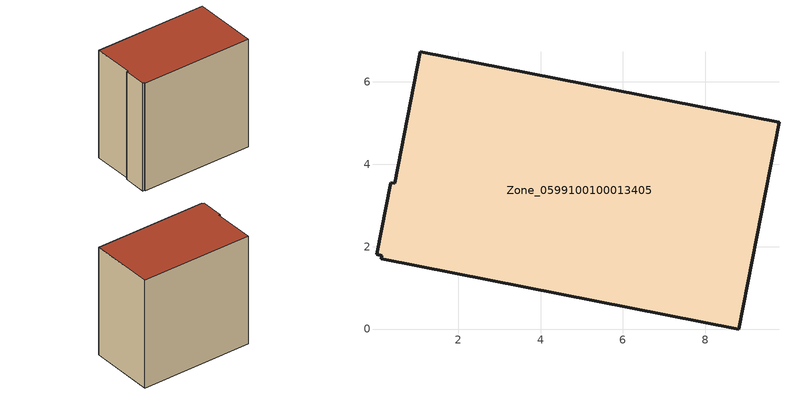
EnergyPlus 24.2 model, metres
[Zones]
Zone_0599100100013405
 floor ground (C_G): 8.81,0 0.13,1.71 0.15,1.78 0.02,1.81 0.36,3.56 0.46,3.54 1.08,6.73 9.79,5.02 z0
 wall outside (C_F): 9.79,5.02 1.08,6.73 0.46,3.54 0.36,3.56 0.02,1.81 0.15,1.78 0.13,1.71 8.81,0 9.79,5.02 z0:8.81
 roof outside (C_R): 0.13,1.71 8.81,0 9.79,5.02 1.08,6.73 0.46,3.54 0.36,3.56 0.02,1.81 0.15,1.78 z8.81
[BUILDING]
Pand.0599100100013405: North Axis=0; Terrain=City; Loads Convergence Tolerance Value=0.04; Temperature Convergence Tolerance Value=0.4; Solar Distribution=FullExterior; Maximum Number of Warmup Days=25; Minimum Number of Warmup Days=1
[Site:Location]
Rotterdam.The.Hague.AP_ZH_NLD Design_Conditions: Latitude=51.96; Longitude=4.45; Time Zone=1; Elevation=-4.5
[SITE:GROUNDTEMPERATURE:BUILDINGSURFACE]
18, 18, 18, 18, 18, 18, 18, 18, 18, 18, 18, 18
[MATERIAL] Thermal Absorptance=0.9; Solar Absorptance=0.7; Visible Absorptance=0.7
Name | Roughness | Thickness | Conductivity | Density | Specific Heat
G.TI.2015-2018 | MediumSmooth | 0.15 | 0.0428571 | 540 | 1210
F.TI.2015-2018 | Rough | 0.3 | 0.0666667 | 1920 | 840
R.TI.2015-2018 | MediumRough | 0.2 | 0.0333333 | 1500 | 1000
[CONSTRUCTION]
C_G: G.TI.2015-2018
C_F: F.TI.2015-2018
C_R: R.TI.2015-2018
[ZONE]
Zone_0599100100013405: Type=1; Multiplier=1; Ceiling Height=Autocalculate; Volume=Autocalculate; Floor Area=autocalculate; Part of Total Floor Area=Yes
[ZONEINFILTRATION:DESIGNFLOWRATE]
Infil_Zone_0599100100013405: Zone or ZoneList or Space or SpaceList=Zone_0599100100013405; Schedule=AlwaysOn; Design Flow Rate Calculation Method=Flow/Area; Flow Rate per Floor Area=0.0015; Constant Term Coefficient=1; Temperature Term Coefficient=0; Velocity Term Coefficient=0; Velocity Squared Term Coefficient=0
[HVACTEMPLATE:ZONE:IDEALLOADSAIRSYSTEM]
Zone_0599100100013405: Maximum Heating Supply Air Temperature=50; Minimum Cooling Supply Air Temperature=13; Maximum Heating Supply Air Humidity Ratio=0.0156; Minimum Cooling Supply Air Humidity Ratio=0.0077; Heating Limit=NoLimit; Cooling Limit=NoLimit; Dehumidification Control Type=ConstantSensibleHeatRatio; Cooling Sensible Heat Ratio=0.7; Dehumidification Setpoint=60; Humidification Control Type=None; Humidification Setpoint=30; Outdoor Air Method=None; Outdoor Air Flow Rate per Person=0.00944; Outdoor Air Flow Rate per Zone Floor Area=0; Outdoor Air Flow Rate per Zone=0; Demand Controlled Ventilation Type=None; Outdoor Air Economizer Type=NoEconomizer; Heat Recovery Type=None; Sensible Heat Recovery Effectiveness=0.7; Latent Heat Recovery Effectiveness=0.65
[ZONECONTROL:THERMOSTAT]
ThermostatControl_Zone_0599100100013405: Zone or ZoneList=Zone_0599100100013405; Control Type Schedule=DualSetpointControlType; Control 1=Thermostat_Zone_0599100100013405; Temperature Difference Between Cutout And Setpoint=0
[THERMOSTATSETPOINT:DUALSETPOINT]
Thermostat_Zone_0599100100013405: Heating Setpoint Temperature Schedule=HeatingSetpoint_Zone_0599100100013405; Cooling Setpoint Temperature Schedule=CoolingSetpoint_Zone_0599100100013405
[SCHEDULE:COMPACT]
HeatingSetpoint_Zone_0599100100013405: Through: 12/31, For: AllDays, Until: 24:00, 21
CoolingSetpoint_Zone_0599100100013405: Through: 12/31, For: AllDays, Until: 24:00, 24
DualSetpointControlType: Through: 12/31, For: AllDays, Until: 24:00, 4
AlwaysOn: Through: 12/31, For: AllDays, Until: 24:00, 1
